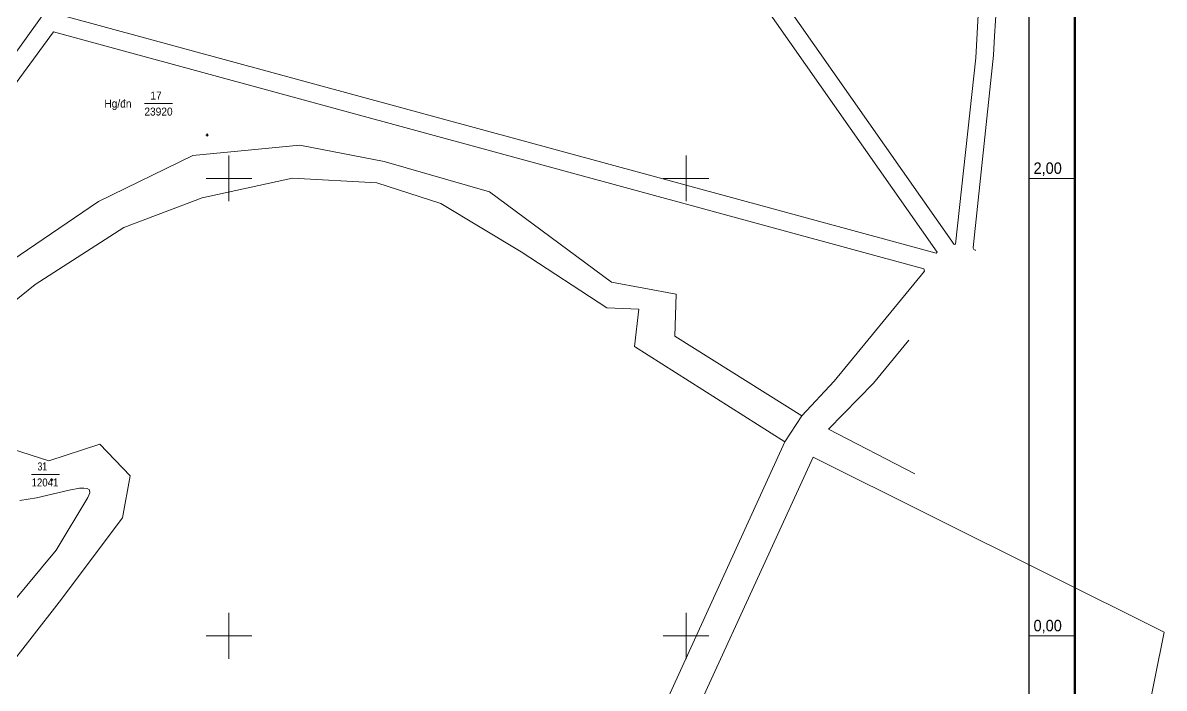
# Model space of a CAD drawing. Header units: metres. Extents: x 398630 to 399834, y 49516 to 50842.
# Drawn here: x 399309.9 to 399809.1, y 49977.1 to 50268 of the extents above; entities that cross this region are included whole.
import ezdxf

# ---------------------------------------------------------------- set-up
doc = ezdxf.new("R2010")
doc.units = ezdxf.units.M
doc.header["$LTSCALE"] = 1.4
for name, color, linetype, lineweight in [('15', 7, 'Continuous', 13), ('22', 7, 'Continuous', 13), ('51', 7, 'Continuous', 13), ('63', 7, 'Continuous', 13)]:
    doc.layers.add(name, color=color, linetype=linetype, lineweight=lineweight)

msp = doc.modelspace()

# ---------------------------------------------------------------- hatches: boundary and pattern name
at = {"layer": '51'}
for points in [[(399390.585, 50218.98, 1), (399390.435, 50218.98, 1)], [(399390.585, 50218.98, 1), (399390.435, 50218.98, 1)], [(399390.585, 50218.98, 1), (399390.435, 50218.98, 1)], [(399322.595, 50068.23, 1), (399322.445, 50068.23, 1)], [(399322.595, 50068.23, 1), (399322.445, 50068.23, 1)], [(399322.595, 50068.23, 1), (399322.445, 50068.23, 1)]]:
    msp.add_hatch(color=256, dxfattribs=at).paths.add_polyline_path(points)

# ---------------------------------------------------------------- linework, layer by layer
at = {"layer": '15'}
for p, q in [((399363.03, 50232.73), (399375.27, 50232.73)), ((399313.69, 50070.58), (399325.94, 50070.58))]:
    msp.add_line(p, q, dxfattribs=at)
at = {"layer": '22'}
msp.add_line((399662.33, 50090.3), (399700, 50070.9), dxfattribs=at)
for points in [[(399708.09, 50676.73), (399647.67, 50628.25), (399498.18, 50483.52), (399717.22, 50171.15), (399717.9, 50171.32), (399726.82, 50252.66), (399729.95, 50312.11), (399736.26, 50400.15), (399745.54, 50497.19), (399774.32, 50724.58), (399768.36, 50726.94), (399764.82, 50726.94), (399738.68, 50703.29), (399729.41, 50694.91)], [(399637.67, 50640.14), (399482.61, 50485.86), (399389.25, 50369.98), (399298.59, 50243.83)], [(399753.97, 50509.63), (399752.58, 50489.75), (399751.11, 50481.88), (399751.18, 50473.75), (399749.47, 50465.73), (399745.21, 50397.48), (399742.47, 50374.37), (399740.71, 50363.73), (399739.29, 50336.11), (399739.21, 50320.42), (399737.96, 50309.3), (399734.89, 50262.27), (399734.5, 50253.95), (399725.62, 50169.76)], [(399239.05, 50078.73), (399256.13, 50111.92), (399268.37, 50151.49), (399278.09, 50197.53), (399305.81, 50240.22), (399323.23, 50264.13), (399704.04, 50160.43), (399704.36, 50159.4), (399664.75, 50111.33), (399650.64, 50096.13)], [(399650.64, 50096.13), (399595.04, 50131), (399595.7, 50149.43), (399567.37, 50154.69), (399514.01, 50194.19), (399467.9, 50207.35), (399431, 50214.59), (399384.23, 50209.99), (399342.89, 50189.96), (399284.32, 50150.14)], [(399292.19, 50135.13), (399315.25, 50153.56), (399354.11, 50178.58), (399388.25, 50191.56), (399427.77, 50200.11), (399464.67, 50198.14), (399492.71, 50189.04), (399527.91, 50167.86), (399565.3, 50143.4), (399579.29, 50142.85), (399577.41, 50126.45), (399643.23, 50084.85)], [(399662.33, 50090.3), (399681.94, 50110.55), (399697.48, 50129.34)], [(399558.73, 49899.93), (399643.23, 50084.85), (399650.64, 50096.13)], [(399302.07, 49984.4), (399325.79, 50014.68), (399353.46, 50051.54), (399356.75, 50069.97), (399343.57, 50083.79), (399321.17, 50076.55), (399300.75, 50083.13)], [(399568.19, 49889.26), (399584.31, 49922.83), (399655.65, 50078.11)], [(399655.65, 50078.11), (399809.14, 50001.55), (399792.59, 49919.89), (399739.19, 49855.43), (399703.59, 49830.98), (399699.63, 49831.11), (399651.92, 49832.7)], [(399308.51, 50059.16), (399315.78, 50060.4), (399330.08, 50063.72), (399334.64, 50064.52), (399336.52, 50064.64), (399338.03, 50064.45), (399338.99, 50063.82), (399339.16, 50062.59), (399338.28, 50060.53), (399324.48, 50037.43), (399292.15, 49998.87)]]:
    msp.add_lwpolyline(points, dxfattribs=at)
msp.add_lwpolyline([(399492.17, 50478.11), (399403.13, 50373.75), (399328.23, 50270.98), (399709.4, 50167.26), (399709.79, 50167.82)], close=True, dxfattribs=at)
for centre, start, end in [((399726.616, 50169.67), 174.81476, 191.16794), ((399726.617, 50169.665), 190.88553, 260.41659), ((399726.617, 50169.665), 260.41659, 275.91985)]:
    msp.add_arc(centre, 1, start, end, dxfattribs=at)
at = {"layer": '51'}
for p, q in [((399390.2, 50218.98), (399389.88, 50218.98)), ((399390.2, 50218.98), (399389.88, 50218.98)), ((399390.2, 50218.98), (399389.88, 50218.98)), ((399390.51, 50219.6), (399390.51, 50219.29)), ((399390.51, 50219.6), (399390.51, 50219.29)), ((399390.51, 50219.6), (399390.51, 50219.29)), ((399390.51, 50218.67), (399390.51, 50218.36)), ((399390.51, 50218.67), (399390.51, 50218.36)), ((399390.51, 50218.67), (399390.51, 50218.36)), ((399391.14, 50218.98), (399390.82, 50218.98)), ((399391.14, 50218.98), (399390.82, 50218.98)), ((399391.14, 50218.98), (399390.82, 50218.98)), ((399322.21, 50068.23), (399321.9, 50068.23)), ((399322.21, 50068.23), (399321.9, 50068.23)), ((399322.21, 50068.23), (399321.9, 50068.23)), ((399322.52, 50068.86), (399322.52, 50068.54)), ((399322.52, 50068.86), (399322.52, 50068.54)), ((399322.52, 50068.86), (399322.52, 50068.54)), ((399323.14, 50068.23), (399322.83, 50068.23)), ((399323.14, 50068.23), (399322.83, 50068.23)), ((399323.14, 50068.23), (399322.83, 50068.23)), ((399322.52, 50067.92), (399322.52, 50067.6)), ((399322.52, 50067.92), (399322.52, 50067.6)), ((399322.52, 50067.92), (399322.52, 50067.6))]:
    msp.add_line(p, q, dxfattribs=at)
for points in [[(399390.51, 50219.29), (399390.2, 50218.98), (399390.51, 50218.67), (399390.82, 50218.98)], [(399390.51, 50219.29), (399390.2, 50218.98), (399390.51, 50218.67), (399390.82, 50218.98)], [(399390.51, 50219.29), (399390.2, 50218.98), (399390.51, 50218.67), (399390.82, 50218.98)], [(399322.52, 50068.54), (399322.21, 50068.23), (399322.52, 50067.92), (399322.83, 50068.23)], [(399322.52, 50068.54), (399322.21, 50068.23), (399322.52, 50067.92), (399322.83, 50068.23)], [(399322.52, 50068.54), (399322.21, 50068.23), (399322.52, 50067.92), (399322.83, 50068.23)]]:
    msp.add_lwpolyline(points, close=True, dxfattribs=at)
for centre in [(399390.51, 50218.98), (399390.51, 50218.98), (399390.51, 50218.98), (399322.52, 50068.23), (399322.52, 50068.23), (399322.52, 50068.23)]:
    msp.add_circle(centre, 0.075, dxfattribs=at)
at = {"layer": '63'}
for p, q in [((399400, 50190), (399400, 50210)), ((399600, 50190), (399600, 50210)), ((399390, 50200), (399410, 50200)), ((399590, 50200), (399610, 50200)), ((399750, 50200), (399770, 50200)), ((399400, 49990), (399400, 50010)), ((399600, 49990), (399600, 50010)), ((399390, 50000), (399410, 50000)), ((399590, 50000), (399610, 50000)), ((399750, 50000), (399770, 50000))]:
    msp.add_line(p, q, dxfattribs=at)
at = {"layer": '63', "lineweight": 53}
msp.add_lwpolyline([(398630, 49630), (398630, 50770), (399770, 50770), (399770, 49630)], close=True, dxfattribs=at)
at = {"layer": '63', "lineweight": 25}
msp.add_lwpolyline([(398650, 49650), (398650, 50750), (399750, 50750), (399750, 49650)], close=True, dxfattribs=at)

# ---------------------------------------------------------------- texts
at = {"layer": '15'}
for s, width, p in [('17', 0.95, (399365.65, 50234.48)), ('Hg/đn', 0.95, (399345.53, 50230.98)), ('23920', 0.95, (399363.03, 50227.48)), ('31', 0.8, (399316.31, 50072.33)), ('12041', 0.9, (399313.69, 50065.33))]:
    msp.add_text(s, height=3.5, dxfattribs=dict(at, width=width)).set_placement(p)
at = {"layer": '63', "width": 0.95}
for s, p in [('2,00', (399752, 50202)), ('0,00', (399752, 50002))]:
    msp.add_text(s, height=5, dxfattribs=at).set_placement(p)

doc.saveas('drawing.dxf')
